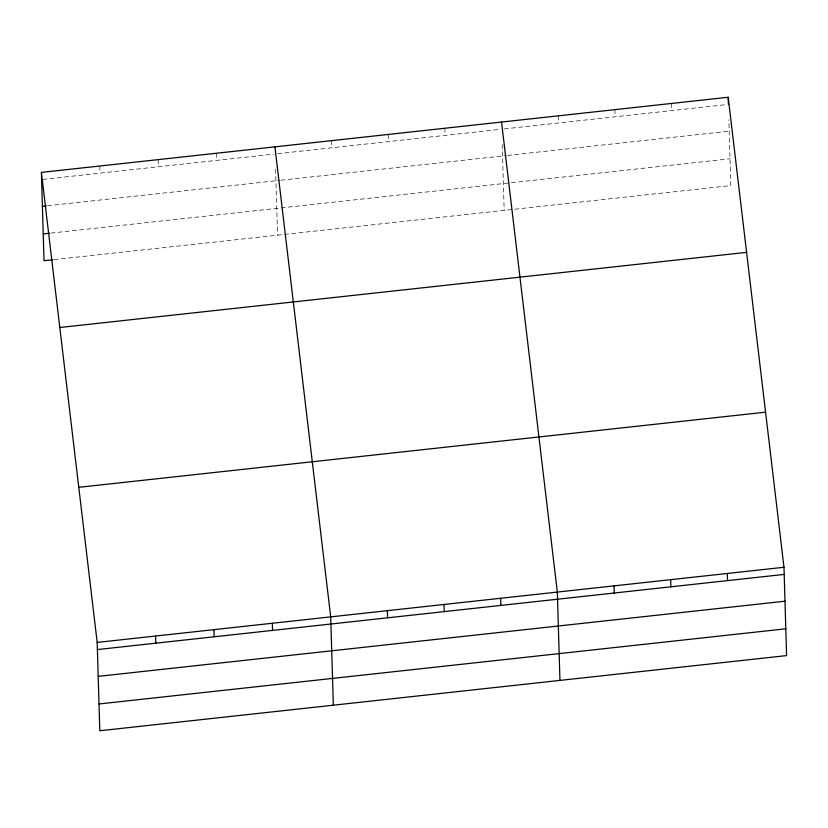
<?xml version="1.0" encoding="UTF-8"?>
<svg xmlns="http://www.w3.org/2000/svg" width="828" height="828" viewBox="0 0 828 828"><rect width="100%" height="100%" fill="white"/><g stroke="black" fill="none" stroke-linecap="round" stroke-linejoin="round"><path stroke-width="0.62" stroke-dasharray="4.14 3.1" d="M42.88 179.397L273.851 154.122M277.639 153.708L500.505 129.323M504.283 128.909L727.139 104.525M47.486 205.779L279.688 180.369M280.951 180.225L506.332 155.56M507.595 155.426L729.199 131.176M50.839 233.103L730.017 158.779M54.172 259.619L730.813 185.576L728.857 119.698M671.529 103.448L671.736 110.579M614.873 109.648L615.08 116.779M558.207 115.848L558.424 122.989M502.213 144.496L504.169 210.374M444.884 128.247L445.102 135.388M388.228 134.446L388.435 141.588M331.573 140.646L331.78 147.788M275.579 169.295L277.525 235.173M216.532 153.232L216.739 160.373M158.158 159.628L158.365 166.759M99.774 166.014L99.991 173.145"/><path stroke-width="1.24" d="M41.4 172.4L728.185 97.249L783.981 567.273L786.6 655.6L99.815 730.751L97.186 642.424L41.4 172.4L44.019 260.727L52.909 259.754M42.404 206.327L46.213 205.913M43.222 233.931L49.576 233.237M59.813 327.505L746.597 252.354M78.784 487.319L765.569 412.168M97.186 642.424L783.981 567.273M97.404 649.566L784.188 574.415M98.201 676.362L784.985 601.2M99.018 703.966L785.803 628.804M501.551 122.047L557.337 592.072L559.956 680.399M274.906 146.846L330.703 616.87L333.322 705.197M728.185 97.249L728.402 104.38M727.315 573.473L727.533 580.614M670.659 579.672L670.866 586.814M614.003 585.872L614.21 593.014M500.681 598.271L500.888 605.413M444.015 604.471L444.232 611.613M387.359 610.671L387.566 617.812M272.319 623.267L272.536 630.398M213.945 629.653L214.152 636.784M155.571 636.039L155.778 643.18"/></g></svg>
